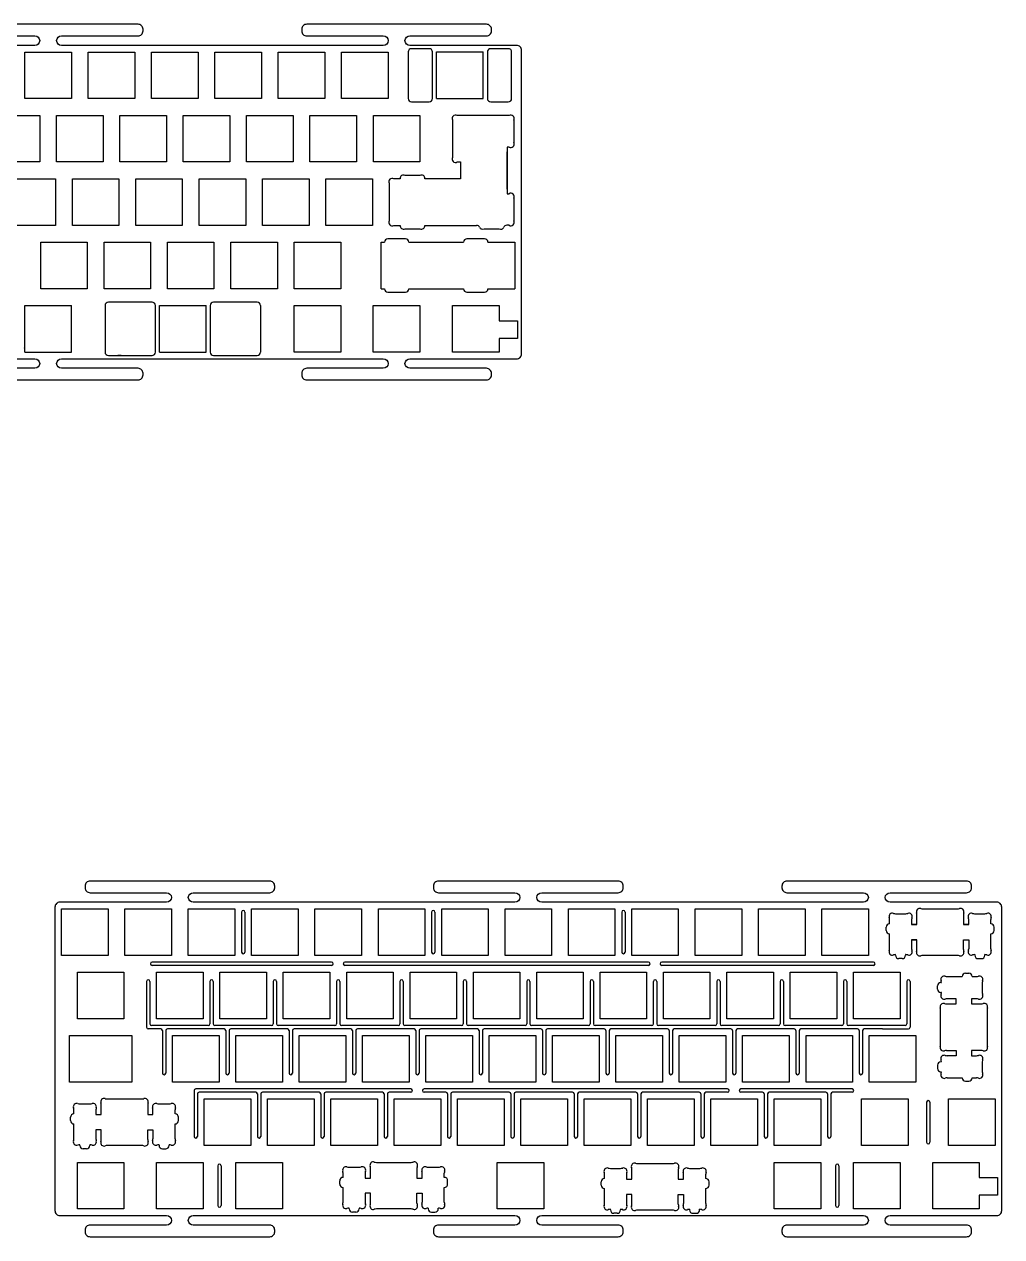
# Model space of a CAD drawing. Header units: millimetres. Extents: x 129 to 1846, y -253 to 443.
# Drawn here: x 1191.9 to 1485.8, y 66.8 to 431.2 of the extents above; entities that cross this region are included whole.
import ezdxf

# ---------------------------------------------------------------- set-up
doc = ezdxf.new("R2010")
doc.units = ezdxf.units.MM
doc.layers.add('BoardOutLine', color=6, linetype='Continuous', true_color=0xff00ff)
for name, color, linetype in [('SUIT-00-06_PBL7', 7, 'Continuous'), ('上壳', 10, 'Continuous'), ('图层1', 14, 'Continuous')]:
    doc.layers.add(name, color=color, linetype=linetype)

msp = doc.modelspace()

# ---------------------------------------------------------------- linework, layer by layer
at = {"color": 0}
for p, q in [((1192.08, 422.87), (1206.08, 422.87)), ((1192.08, 408.87), (1192.08, 422.87)), ((1206.08, 422.87), (1206.08, 408.87)), ((1211.13, 422.87), (1225.13, 422.87)), ((1211.13, 408.87), (1211.13, 422.87)), ((1225.13, 422.87), (1225.13, 408.87)), ((1230.18, 422.87), (1244.18, 422.87)), ((1230.18, 408.87), (1230.18, 422.87)), ((1244.18, 422.87), (1244.18, 408.87)), ((1249.23, 422.87), (1263.23, 422.87)), ((1249.23, 408.87), (1249.23, 422.87)), ((1263.23, 422.87), (1263.23, 408.87)), ((1268.28, 422.87), (1282.28, 422.87)), ((1268.28, 408.87), (1268.28, 422.87)), ((1282.28, 422.87), (1282.28, 408.87)), ((1287.33, 422.87), (1301.33, 422.87)), ((1287.33, 408.87), (1287.33, 422.87)), ((1301.33, 422.87), (1301.33, 408.87)), ((1206.08, 408.87), (1192.08, 408.87)), ((1225.13, 408.87), (1211.13, 408.87)), ((1244.18, 408.87), (1230.18, 408.87)), ((1263.23, 408.87), (1249.23, 408.87)), ((1282.28, 408.87), (1268.28, 408.87)), ((1301.33, 408.87), (1287.33, 408.87)), ((1182.56, 403.82), (1196.55, 403.82)), ((1196.55, 403.82), (1196.55, 389.82)), ((1201.61, 403.82), (1215.6, 403.82)), ((1201.61, 389.82), (1201.61, 403.82)), ((1215.6, 403.82), (1215.6, 389.82)), ((1220.66, 403.82), (1234.65, 403.82)), ((1220.66, 389.82), (1220.66, 403.82)), ((1234.65, 403.82), (1234.65, 389.82)), ((1239.71, 403.82), (1253.7, 403.82)), ((1239.71, 389.82), (1239.71, 403.82)), ((1253.7, 403.82), (1253.7, 389.82)), ((1258.76, 403.82), (1272.75, 403.82)), ((1258.76, 389.82), (1258.76, 403.82)), ((1272.75, 403.82), (1272.75, 389.82)), ((1277.81, 403.82), (1291.8, 403.82)), ((1277.81, 389.82), (1277.81, 403.82)), ((1291.8, 403.82), (1291.8, 389.82)), ((1296.86, 403.82), (1310.85, 403.82)), ((1296.86, 389.82), (1296.86, 403.82)), ((1310.85, 403.82), (1310.85, 389.82)), ((1196.55, 389.82), (1182.56, 389.82)), ((1215.6, 389.82), (1201.61, 389.82)), ((1234.65, 389.82), (1220.66, 389.82)), ((1253.7, 389.82), (1239.71, 389.82)), ((1272.75, 389.82), (1258.76, 389.82)), ((1291.8, 389.82), (1277.81, 389.82)), ((1310.85, 389.82), (1296.86, 389.82)), ((1187.32, 384.77), (1201.32, 384.77)), ((1201.32, 384.77), (1201.32, 370.77)), ((1206.37, 384.77), (1220.37, 384.77)), ((1206.37, 370.77), (1206.37, 384.77)), ((1220.37, 384.77), (1220.37, 370.77)), ((1225.42, 384.77), (1239.42, 384.77)), ((1225.42, 370.77), (1225.42, 384.77)), ((1239.42, 384.77), (1239.42, 370.77)), ((1244.47, 384.77), (1258.47, 384.77)), ((1244.47, 370.77), (1244.47, 384.77)), ((1258.47, 384.77), (1258.47, 370.77)), ((1263.52, 384.77), (1277.52, 384.77)), ((1263.52, 370.77), (1263.52, 384.77)), ((1277.52, 384.77), (1277.52, 370.77)), ((1282.57, 384.77), (1296.57, 384.77)), ((1282.57, 370.77), (1282.57, 384.77)), ((1296.57, 384.77), (1296.57, 370.77)), ((1201.32, 370.77), (1187.32, 370.77)), ((1220.37, 370.77), (1206.37, 370.77)), ((1239.42, 370.77), (1225.42, 370.77)), ((1258.47, 370.77), (1244.47, 370.77)), ((1277.52, 370.77), (1263.52, 370.77)), ((1296.57, 370.77), (1282.57, 370.77)), ((1196.84, 365.72), (1210.84, 365.72)), ((1196.84, 351.72), (1196.84, 365.72)), ((1210.84, 365.72), (1210.84, 351.72)), ((1215.89, 365.72), (1229.89, 365.72)), ((1215.89, 351.72), (1215.89, 365.72)), ((1229.89, 365.72), (1229.89, 351.72)), ((1234.94, 365.72), (1248.94, 365.72)), ((1234.94, 351.72), (1234.94, 365.72)), ((1248.94, 365.72), (1248.94, 351.72)), ((1253.99, 365.72), (1267.99, 365.72)), ((1253.99, 351.72), (1253.99, 365.72)), ((1267.99, 365.72), (1267.99, 351.72)), ((1273.04, 365.72), (1287.04, 365.72)), ((1273.04, 351.72), (1273.04, 365.72)), ((1287.04, 365.72), (1287.04, 351.72)), ((1339.43, 365.72), (1339.43, 351.72)), ((1210.84, 351.72), (1196.84, 351.72)), ((1229.89, 351.72), (1215.89, 351.72)), ((1248.94, 351.72), (1234.94, 351.72)), ((1267.99, 351.72), (1253.99, 351.72)), ((1287.04, 351.72), (1273.04, 351.72)), ((1273.04, 346.67), (1287.04, 346.67)), ((1273.04, 332.67), (1273.04, 346.67)), ((1287.04, 346.67), (1287.04, 332.67)), ((1296.85, 346.67), (1310.85, 346.67)), ((1296.85, 332.67), (1296.85, 346.67)), ((1310.85, 346.67), (1310.85, 332.67)), ((1320.67, 332.67), (1320.67, 346.67)), ((1320.67, 346.67), (1334.67, 346.67)), ((1334.67, 346.67), (1334.67, 342.11)), ((1334.67, 336.8), (1334.67, 332.67)), ((1287.04, 332.67), (1273.04, 332.67)), ((1310.85, 332.67), (1296.85, 332.67)), ((1334.67, 332.67), (1320.67, 332.67)), ((1203.11, 165.36), (1217.11, 165.36)), ((1203.11, 151.36), (1203.11, 165.36)), ((1217.11, 165.36), (1217.11, 151.36)), ((1222.16, 165.36), (1236.16, 165.36)), ((1222.16, 151.36), (1222.16, 165.36)), ((1236.16, 165.36), (1236.16, 151.36)), ((1241.21, 165.36), (1255.21, 165.36)), ((1241.21, 151.36), (1241.21, 165.36)), ((1255.21, 165.36), (1255.21, 151.36)), ((1260.26, 165.36), (1274.26, 165.36)), ((1260.26, 151.36), (1260.26, 165.36)), ((1274.26, 165.36), (1274.26, 151.36)), ((1279.31, 165.36), (1293.31, 165.36)), ((1279.31, 151.36), (1279.31, 165.36)), ((1293.31, 165.36), (1293.31, 151.36)), ((1298.36, 165.36), (1312.36, 165.36)), ((1298.36, 151.36), (1298.36, 165.36)), ((1312.36, 165.36), (1312.36, 151.36)), ((1317.41, 165.36), (1331.41, 165.36)), ((1317.41, 151.36), (1317.41, 165.36)), ((1331.41, 165.36), (1331.41, 151.36)), ((1336.46, 165.36), (1350.46, 165.36)), ((1336.46, 151.36), (1336.46, 165.36)), ((1350.46, 165.36), (1350.46, 151.36)), ((1355.51, 165.36), (1369.51, 165.36)), ((1355.51, 151.36), (1355.51, 165.36)), ((1369.51, 165.36), (1369.51, 151.36)), ((1374.56, 165.36), (1388.56, 165.36)), ((1374.56, 151.36), (1374.56, 165.36)), ((1388.56, 165.36), (1388.56, 151.36)), ((1393.61, 165.36), (1407.61, 165.36)), ((1393.61, 151.36), (1393.61, 165.36)), ((1407.61, 165.36), (1407.61, 151.36)), ((1412.66, 165.36), (1426.66, 165.36)), ((1412.66, 151.36), (1412.66, 165.36)), ((1426.66, 165.36), (1426.66, 151.36)), ((1431.71, 165.36), (1445.71, 165.36)), ((1431.71, 151.36), (1431.71, 165.36)), ((1445.71, 165.36), (1445.71, 151.36)), ((1460.29, 160.66), (1458.76, 160.66)), ((1475.81, 160.66), (1474.28, 160.66)), ((1458.76, 156.06), (1460.29, 156.06)), ((1474.28, 156.06), (1475.81, 156.06)), ((1217.11, 151.36), (1203.11, 151.36)), ((1236.16, 151.36), (1222.16, 151.36)), ((1255.21, 151.36), (1241.21, 151.36)), ((1274.26, 151.36), (1260.26, 151.36)), ((1293.31, 151.36), (1279.31, 151.36)), ((1312.36, 151.36), (1298.36, 151.36)), ((1331.41, 151.36), (1317.41, 151.36)), ((1350.46, 151.36), (1336.46, 151.36)), ((1369.51, 151.36), (1355.51, 151.36)), ((1388.56, 151.36), (1374.56, 151.36)), ((1407.61, 151.36), (1393.61, 151.36)), ((1426.66, 151.36), (1412.66, 151.36)), ((1445.71, 151.36), (1431.71, 151.36)), ((1207.87, 146.31), (1221.87, 146.31)), ((1207.87, 132.31), (1207.87, 146.31)), ((1221.87, 146.31), (1221.87, 132.31)), ((1231.69, 146.31), (1245.68, 146.31)), ((1231.69, 132.31), (1231.69, 146.31)), ((1245.68, 146.31), (1245.68, 132.31)), ((1250.74, 146.31), (1264.73, 146.31)), ((1250.74, 132.31), (1250.74, 146.31)), ((1264.73, 146.31), (1264.73, 132.31)), ((1269.79, 146.31), (1283.78, 146.31)), ((1269.79, 132.31), (1269.79, 146.31)), ((1283.78, 146.31), (1283.78, 132.31)), ((1288.84, 146.31), (1302.83, 146.31)), ((1288.84, 132.31), (1288.84, 146.31)), ((1302.83, 146.31), (1302.83, 132.31)), ((1307.89, 146.31), (1321.88, 146.31)), ((1307.89, 132.31), (1307.89, 146.31)), ((1321.88, 146.31), (1321.88, 132.31)), ((1326.94, 146.31), (1340.93, 146.31)), ((1326.94, 132.31), (1326.94, 146.31)), ((1340.93, 146.31), (1340.93, 132.31)), ((1345.99, 146.31), (1359.98, 146.31)), ((1345.99, 132.31), (1345.99, 146.31)), ((1359.98, 146.31), (1359.98, 132.31)), ((1365.04, 146.31), (1379.03, 146.31)), ((1365.04, 132.31), (1365.04, 146.31)), ((1379.03, 146.31), (1379.03, 132.31)), ((1384.09, 146.31), (1398.08, 146.31)), ((1384.09, 132.31), (1384.09, 146.31)), ((1398.08, 146.31), (1398.08, 132.31)), ((1403.14, 146.31), (1417.13, 146.31)), ((1403.14, 132.31), (1403.14, 146.31)), ((1417.13, 146.31), (1417.13, 132.31)), ((1422.19, 146.31), (1436.18, 146.31)), ((1422.19, 132.31), (1422.19, 146.31)), ((1436.18, 146.31), (1436.18, 132.31)), ((1441.24, 146.31), (1455.23, 146.31)), ((1441.24, 132.31), (1441.24, 146.31)), ((1455.23, 146.31), (1455.23, 132.31)), ((1221.87, 132.31), (1207.87, 132.31)), ((1245.68, 132.31), (1231.69, 132.31)), ((1264.73, 132.31), (1250.74, 132.31)), ((1283.78, 132.31), (1269.79, 132.31)), ((1302.83, 132.31), (1288.84, 132.31)), ((1321.88, 132.31), (1307.89, 132.31)), ((1340.93, 132.31), (1326.94, 132.31)), ((1359.98, 132.31), (1345.99, 132.31)), ((1379.03, 132.31), (1365.04, 132.31)), ((1398.08, 132.31), (1384.09, 132.31)), ((1417.13, 132.31), (1403.14, 132.31)), ((1436.18, 132.31), (1422.19, 132.31)), ((1455.23, 132.31), (1441.24, 132.31)), ((1236.45, 127.26), (1250.45, 127.26)), ((1236.45, 113.26), (1236.45, 127.26)), ((1250.45, 127.26), (1250.45, 113.26)), ((1255.5, 127.26), (1269.5, 127.26)), ((1255.5, 113.26), (1255.5, 127.26)), ((1269.5, 127.26), (1269.5, 113.26)), ((1274.55, 127.26), (1288.55, 127.26)), ((1274.55, 113.26), (1274.55, 127.26)), ((1288.55, 127.26), (1288.55, 113.26)), ((1293.6, 127.26), (1307.6, 127.26)), ((1293.6, 113.26), (1293.6, 127.26)), ((1307.6, 127.26), (1307.6, 113.26)), ((1312.65, 127.26), (1326.65, 127.26)), ((1312.65, 113.26), (1312.65, 127.26)), ((1326.65, 127.26), (1326.65, 113.26)), ((1331.7, 127.26), (1345.7, 127.26)), ((1331.7, 113.26), (1331.7, 127.26)), ((1345.7, 127.26), (1345.7, 113.26)), ((1350.75, 127.26), (1364.75, 127.26)), ((1350.75, 113.26), (1350.75, 127.26)), ((1364.75, 127.26), (1364.75, 113.26)), ((1369.8, 127.26), (1383.8, 127.26)), ((1369.8, 113.26), (1369.8, 127.26)), ((1383.8, 127.26), (1383.8, 113.26)), ((1388.85, 127.26), (1402.85, 127.26)), ((1388.85, 113.26), (1388.85, 127.26)), ((1402.85, 127.26), (1402.85, 113.26)), ((1407.9, 127.26), (1421.9, 127.26)), ((1407.9, 113.26), (1407.9, 127.26)), ((1421.9, 127.26), (1421.9, 113.26)), ((1426.95, 127.26), (1440.95, 127.26)), ((1426.95, 113.26), (1426.95, 127.26)), ((1440.95, 127.26), (1440.95, 113.26)), ((1250.45, 113.26), (1236.45, 113.26)), ((1269.5, 113.26), (1255.5, 113.26)), ((1288.55, 113.26), (1274.55, 113.26)), ((1307.6, 113.26), (1293.6, 113.26)), ((1326.65, 113.26), (1312.65, 113.26)), ((1345.7, 113.26), (1331.7, 113.26)), ((1364.75, 113.26), (1350.75, 113.26)), ((1383.8, 113.26), (1369.8, 113.26)), ((1402.85, 113.26), (1388.85, 113.26)), ((1421.9, 113.26), (1407.9, 113.26)), ((1440.95, 113.26), (1426.95, 113.26)), ((1245.97, 108.21), (1259.97, 108.21)), ((1245.97, 94.21), (1245.97, 108.21)), ((1259.97, 108.21), (1259.97, 94.21)), ((1265.02, 108.21), (1279.02, 108.21)), ((1265.02, 94.21), (1265.02, 108.21)), ((1279.02, 108.21), (1279.02, 94.21)), ((1284.07, 108.21), (1298.07, 108.21)), ((1284.07, 94.21), (1284.07, 108.21)), ((1298.07, 108.21), (1298.07, 94.21)), ((1303.12, 108.21), (1317.12, 108.21)), ((1303.12, 94.21), (1303.12, 108.21)), ((1317.12, 108.21), (1317.12, 94.21)), ((1322.17, 108.21), (1336.17, 108.21)), ((1322.17, 94.21), (1322.17, 108.21)), ((1336.17, 108.21), (1336.17, 94.21)), ((1341.22, 108.21), (1355.22, 108.21)), ((1341.22, 94.21), (1341.22, 108.21)), ((1355.22, 108.21), (1355.22, 94.21)), ((1360.27, 108.21), (1374.27, 108.21)), ((1360.27, 94.21), (1360.27, 108.21)), ((1374.27, 108.21), (1374.27, 94.21)), ((1379.32, 108.21), (1393.32, 108.21)), ((1379.32, 94.21), (1379.32, 108.21)), ((1393.32, 108.21), (1393.32, 94.21)), ((1398.37, 108.21), (1412.37, 108.21)), ((1398.37, 94.21), (1398.37, 108.21)), ((1412.37, 108.21), (1412.37, 94.21)), ((1417.42, 108.21), (1431.42, 108.21)), ((1417.42, 94.21), (1417.42, 108.21)), ((1431.42, 108.21), (1431.42, 94.21)), ((1443.62, 108.21), (1457.62, 108.21)), ((1443.62, 94.21), (1443.62, 108.21)), ((1457.62, 108.21), (1457.62, 94.21)), ((1469.81, 108.21), (1483.81, 108.21)), ((1469.81, 94.21), (1469.81, 108.21)), ((1483.81, 108.21), (1483.81, 94.21)), ((1259.97, 94.21), (1245.97, 94.21)), ((1279.02, 94.21), (1265.02, 94.21)), ((1298.07, 94.21), (1284.07, 94.21)), ((1317.12, 94.21), (1303.12, 94.21)), ((1336.17, 94.21), (1322.17, 94.21)), ((1355.22, 94.21), (1341.22, 94.21)), ((1374.27, 94.21), (1360.27, 94.21)), ((1393.32, 94.21), (1379.32, 94.21)), ((1412.37, 94.21), (1398.37, 94.21)), ((1431.42, 94.21), (1417.42, 94.21)), ((1457.62, 94.21), (1443.62, 94.21)), ((1483.81, 94.21), (1469.81, 94.21)), ((1207.87, 89.16), (1221.87, 89.16)), ((1207.87, 75.16), (1207.87, 89.16)), ((1221.87, 89.16), (1221.87, 75.16)), ((1231.69, 89.16), (1245.68, 89.16)), ((1231.69, 75.16), (1231.69, 89.16)), ((1245.68, 89.16), (1245.68, 75.16)), ((1255.5, 89.16), (1269.5, 89.16)), ((1255.5, 75.16), (1255.5, 89.16)), ((1269.5, 89.16), (1269.5, 75.16)), ((1417.42, 89.16), (1431.42, 89.16)), ((1417.42, 75.16), (1417.42, 89.16)), ((1431.42, 89.16), (1431.42, 75.16)), ((1441.23, 89.16), (1455.23, 89.16)), ((1441.23, 75.16), (1441.23, 89.16)), ((1455.23, 89.16), (1455.23, 75.16)), ((1465.05, 75.16), (1465.05, 89.16)), ((1465.05, 89.16), (1479.05, 89.16)), ((1479.05, 89.16), (1479.05, 84.6)), ((1479.05, 79.29), (1479.05, 75.16)), ((1221.87, 75.16), (1207.87, 75.16)), ((1245.68, 75.16), (1231.69, 75.16)), ((1269.5, 75.16), (1255.5, 75.16)), ((1431.42, 75.16), (1417.42, 75.16)), ((1455.23, 75.16), (1441.23, 75.16)), ((1479.05, 75.16), (1465.05, 75.16))]:
    msp.add_line(p, q, dxfattribs=at)
at = {"color": 7, "true_color": 0xffffff}
for p, q in [((1315.89, 408.88), (1315.89, 422.88)), ((1315.89, 422.88), (1329.89, 422.88)), ((1329.89, 408.88), (1329.89, 422.88)), ((1315.89, 408.88), (1329.89, 408.88)), ((1192.08, 346.67), (1206.08, 346.67)), ((1192.08, 332.67), (1192.08, 346.67)), ((1206.08, 332.67), (1206.08, 346.67)), ((1232.56, 346.67), (1246.56, 346.67)), ((1232.56, 332.67), (1232.56, 346.67)), ((1246.56, 332.67), (1246.56, 346.67)), ((1192.08, 332.67), (1206.08, 332.67)), ((1232.56, 332.67), (1246.56, 332.67))]:
    msp.add_line(p, q, dxfattribs=at)
for p, q in [((1337.69, 403.79), (1322.07, 403.79)), ((1299.24, 365.72), (1300.21, 365.72)), ((1307.51, 365.72), (1324.01, 365.72)), ((1331.31, 365.72), (1339.43, 365.72)), ((1299.24, 351.72), (1300.21, 351.72)), ((1307.51, 351.72), (1324.01, 351.72)), ((1331.31, 351.72), (1339.43, 351.72)), ((1262.94, 346.67), (1262.94, 332.67))]:
    msp.add_line(p, q)
at = {"linetype": 'Continuous'}
for points in [[(1172.06, 324.32), (1226.1, 324.32, 0.414214), (1227.6, 325.82), (1227.6, 326.32, 0.414214), (1226.1, 327.82), (1203.1, 327.82, -0.399638), (1201.6, 329.24, -0.399638), (1203.1, 330.67), (1299.83, 330.67, -0.399638), (1301.33, 329.24, -0.399638), (1299.83, 327.82), (1276.83, 327.82, 0.414214), (1275.33, 326.32), (1275.33, 325.82, 0.414214), (1276.83, 324.32), (1330.87, 324.32, 0.414214), (1332.37, 325.82), (1332.37, 326.32, 0.414214), (1330.87, 327.82), (1307.87, 327.82, -0.399638), (1306.37, 329.24, -0.399638), (1307.87, 330.67), (1339.93, 330.67, 0.414214), (1341.43, 332.17), (1341.43, 423.37, 0.414214), (1339.93, 424.87), (1307.87, 424.87, -0.399638), (1306.37, 426.29, -0.399638), (1307.87, 427.72), (1330.87, 427.72, 0.414214), (1332.37, 429.22), (1332.37, 429.72, 0.414214), (1330.87, 431.22), (1276.83, 431.22, 0.414214), (1275.33, 429.72), (1275.33, 429.22, 0.414214), (1276.83, 427.72), (1299.83, 427.72, -0.399638), (1301.33, 426.29, -0.399638), (1299.83, 424.87), (1203.1, 424.87, -0.399638), (1201.6, 426.29, -0.399638), (1203.1, 427.72), (1226.1, 427.72, 0.414214), (1227.6, 429.22), (1227.6, 429.72, 0.414214), (1226.1, 431.22), (1172.06, 431.22, 0.414214)], [(1172.06, 427.72), (1195.06, 427.72, -0.399638), (1196.56, 426.29, -0.399638), (1195.06, 424.87), (1098.33, 424.87, -0.399638)], [(1098.33, 330.67), (1195.06, 330.67, -0.399638), (1196.56, 329.24, -0.399638), (1195.06, 327.82), (1172.06, 327.82, 0.414214)]]:
    msp.add_lwpolyline(points, format="xyb", dxfattribs=at)
for points in [[(1299.24, 351.72), (1299.24, 365.72)], [(1339.43, 365.72), (1339.43, 365.72), (1339.43, 351.72)], [(1334.67, 342.11), (1340.16, 342.11), (1340.16, 336.8), (1334.67, 336.8)], [(1479.05, 84.6), (1484.54, 84.6), (1484.54, 79.29), (1479.05, 79.29)]]:
    msp.add_lwpolyline(points)
msp.add_lwpolyline([(1201.11, 120.26), (1201.11, 75.16), (1201.11, 74.66, 0.414214), (1202.61, 73.16), (1234.67, 73.16, -0.399638), (1236.17, 71.74, -0.399638), (1234.67, 70.31), (1211.67, 70.31, 0.414214), (1210.17, 68.81), (1210.17, 68.31, 0.414214), (1211.67, 66.81), (1238.69, 66.81), (1265.71, 66.81, 0.414214), (1267.21, 68.31), (1267.21, 68.81, 0.414214), (1265.71, 70.31), (1242.71, 70.31, -0.399638), (1241.21, 71.74, -0.399638), (1242.71, 73.16), (1339.44, 73.16, -0.399638), (1340.94, 71.74, -0.399638), (1339.44, 70.31), (1316.44, 70.31, 0.414214), (1314.94, 68.81), (1314.94, 68.31, 0.414214), (1316.44, 66.81), (1343.46, 66.81), (1370.48, 66.81, 0.414214), (1371.98, 68.31), (1371.98, 68.81, 0.414214), (1370.48, 70.31), (1347.48, 70.31, -0.399638), (1345.98, 71.74, -0.399638), (1347.48, 73.16), (1444.21, 73.16, -0.399638), (1445.71, 71.74, -0.399638), (1444.21, 70.31), (1421.21, 70.31, 0.414214), (1419.71, 68.81), (1419.71, 68.31, 0.414214), (1421.21, 66.81), (1448.23, 66.81), (1475.25, 66.81, 0.414214), (1476.75, 68.31), (1476.75, 68.81, 0.414214), (1475.25, 70.31), (1452.25, 70.31, -0.399638), (1450.75, 71.74, -0.399638), (1452.25, 73.16), (1484.31, 73.16, 0.414214), (1485.81, 74.66), (1485.81, 120.26), (1485.81, 165.86, 0.414214), (1484.31, 167.36), (1452.25, 167.36, -0.399638), (1450.75, 168.79, -0.399638), (1452.25, 170.21), (1475.25, 170.21, 0.414214), (1476.75, 171.71), (1476.75, 172.21, 0.414214), (1475.25, 173.71), (1448.23, 173.71), (1421.21, 173.71, 0.414214), (1419.71, 172.21), (1419.71, 171.71, 0.414214), (1421.21, 170.21), (1444.21, 170.21, -0.399638), (1445.71, 168.79, -0.399638), (1444.21, 167.36), (1347.48, 167.36, -0.399638), (1345.98, 168.79, -0.399638), (1347.48, 170.21), (1370.48, 170.21, 0.414214), (1371.98, 171.71), (1371.98, 172.21, 0.414214), (1370.48, 173.71), (1343.46, 173.71), (1316.44, 173.71, 0.414214), (1314.94, 172.21), (1314.94, 171.71, 0.414214), (1316.44, 170.21), (1339.44, 170.21, -0.399638), (1340.94, 168.79, -0.399638), (1339.44, 167.36), (1242.71, 167.36, -0.399638), (1241.21, 168.79, -0.399638), (1242.71, 170.21), (1265.71, 170.21, 0.414214), (1267.21, 171.71), (1267.21, 172.21, 0.414214), (1265.71, 173.71), (1238.69, 173.71), (1211.67, 173.71, 0.414214), (1210.17, 172.21), (1210.17, 171.71, 0.414214), (1211.67, 170.21), (1234.67, 170.21, -0.399638), (1236.17, 168.79, -0.399638), (1234.67, 167.36), (1202.61, 167.36, 0.414214), (1201.11, 165.86), (1201.11, 165.36)], format="xyb", close=True, dxfattribs=at)
at = {"color": 0}
for points in [[(1445.99, 127.26), (1460, 127.26), (1460, 113.26), (1445.99, 113.26)], [(1348.08, 89.16), (1348.08, 75.16), (1334.08, 75.16), (1334.08, 89.16)]]:
    msp.add_lwpolyline(points, close=True, dxfattribs=at)
for centre, start, end in [((1261.94, 346.67), 0, 90), ((1261.94, 332.67), 270, 0)]:
    msp.add_arc(centre, 1, start, end)
at = {"layer": 'BoardOutLine'}
for p, q in [((1257.24, 164.36), (1257.24, 152.36)), ((1258.24, 164.36), (1258.24, 152.36)), ((1314.38, 164.36), (1314.38, 152.36)), ((1315.38, 164.36), (1315.38, 152.36)), ((1371.54, 164.36), (1371.54, 152.36)), ((1372.54, 164.36), (1372.54, 152.36)), ((1463.21, 107.21), (1463.21, 95.21)), ((1464.21, 107.21), (1464.21, 95.21)), ((1250.09, 88.16), (1250.09, 76.16)), ((1251.09, 88.16), (1251.09, 76.16)), ((1435.83, 88.16), (1435.83, 76.16)), ((1436.83, 88.16), (1436.83, 76.16))]:
    msp.add_line(p, q, dxfattribs=at)
for centre, start, end in [((1257.74, 164.36), 0, 180), ((1314.88, 164.36), 0, 180), ((1372.04, 164.36), 0, 180), ((1257.74, 152.36), 180, 0), ((1314.88, 152.36), 180, 0), ((1372.04, 152.36), 180, 0), ((1463.71, 107.21), 0, 180), ((1463.71, 95.21), 180, 0), ((1250.59, 88.16), 0, 180), ((1436.33, 88.16), 0, 180), ((1250.59, 76.16), 180, 0), ((1436.33, 76.16), 180, 0)]:
    msp.add_arc(centre, 0.5, start, end, dxfattribs=at)
at = {"layer": 'SUIT-00-06_PBL7', "color": 7, "linetype": 'Continuous'}
for p, q in [((1307.34, 422.88), (1307.34, 408.88)), ((1313.64, 423.88), (1308.34, 423.88)), ((1314.64, 408.88), (1314.64, 422.88)), ((1331.14, 422.88), (1331.14, 408.88)), ((1337.44, 423.88), (1332.14, 423.88)), ((1338.44, 408.88), (1338.44, 422.88)), ((1308.34, 407.88), (1313.64, 407.88)), ((1332.14, 407.88), (1337.44, 407.88)), ((1306.51, 366.72), (1301.21, 366.72)), ((1330.31, 366.72), (1325.01, 366.72)), ((1301.21, 350.72), (1306.51, 350.72)), ((1325.01, 350.72), (1330.31, 350.72)), ((1216.19, 346.67), (1216.19, 332.67)), ((1230.31, 347.67), (1217.19, 347.67)), ((1231.31, 332.67), (1231.31, 346.67)), ((1247.81, 346.67), (1247.81, 332.67)), ((1261.94, 347.67), (1248.81, 347.67)), ((1217.19, 331.67), (1230.31, 331.67)), ((1248.81, 331.67), (1261.94, 331.67)), ((1205.49, 113.26), (1205.49, 127.26)), ((1205.49, 127.26), (1224.25, 127.26)), ((1224.25, 127.26), (1224.25, 113.26)), ((1224.25, 113.26), (1205.49, 113.26))]:
    msp.add_line(p, q, dxfattribs=at)
for centre, start, end in [((1308.34, 422.88), 90, 180), ((1313.64, 422.88), 0, 90), ((1332.14, 422.88), 90, 180), ((1337.44, 422.88), 0, 90), ((1308.34, 408.88), 180, 270), ((1313.64, 408.88), 270, 0), ((1332.14, 408.88), 180, 270), ((1337.44, 408.88), 270, 0), ((1301.21, 365.72), 90, 180), ((1306.51, 365.72), 0, 90), ((1325.01, 365.72), 90, 180), ((1330.31, 365.72), 0, 90), ((1301.21, 351.72), 180, 270), ((1306.51, 351.72), 270, 0), ((1325.01, 351.72), 180, 270), ((1330.31, 351.72), 270, 0), ((1217.19, 346.67), 90, 180), ((1230.31, 346.67), 0, 90), ((1248.81, 346.67), 90, 180), ((1217.19, 332.67), 180, 270), ((1230.31, 332.67), 270, 0), ((1248.81, 332.67), 180, 270)]:
    msp.add_arc(centre, 1, start, end, dxfattribs=at)
at = {"layer": '上壳'}
for p, q in [((1221.01, 331.7), (1220.01, 331.7)), ((1462.06, 165.36), (1472.51, 165.36)), ((1452.06, 160.86), (1452.06, 162.11)), ((1453.84, 163.89), (1456.93, 163.89)), ((1458.71, 162.11), (1458.71, 160.66)), ((1458.71, 160.66), (1460.29, 160.66)), ((1460.29, 160.66), (1460.29, 163.58)), ((1474.29, 163.58), (1474.29, 160.66)), ((1474.29, 160.66), (1475.86, 160.66)), ((1475.86, 160.66), (1475.86, 162.11)), ((1477.64, 163.89), (1480.73, 163.89)), ((1482.51, 160.86), (1482.51, 162.11)), ((1451.06, 158.86), (1451.06, 159.86)), ((1452.06, 153.37), (1452.06, 157.86)), ((1482.51, 153.37), (1482.51, 157.86)), ((1483.51, 158.86), (1483.51, 159.86)), ((1460.29, 156.06), (1458.71, 156.06)), ((1458.71, 156.06), (1458.71, 153.37)), ((1460.29, 153.14), (1460.29, 156.06)), ((1474.29, 153.14), (1474.29, 156.06)), ((1474.29, 156.06), (1475.86, 156.06)), ((1475.86, 156.06), (1475.86, 153.37)), ((1453.89, 151.59), (1453.84, 151.59)), ((1453.89, 151.39), (1453.89, 151.59)), ((1455.89, 150.39), (1454.89, 150.39)), ((1456.93, 151.59), (1456.89, 151.59)), ((1456.89, 151.59), (1456.89, 151.39)), ((1472.51, 151.36), (1462.06, 151.36)), ((1477.64, 151.59), (1477.69, 151.59)), ((1477.69, 151.59), (1477.69, 151.39)), ((1478.69, 150.39), (1479.69, 150.39)), ((1480.69, 151.39), (1480.69, 151.59)), ((1480.69, 151.59), (1480.73, 151.59)), ((1284.31, 149.34), (1230.33, 149.34)), ((1284.31, 148.34), (1230.33, 148.34)), ((1284.81, 148.84), (1284.81, 148.84)), ((1287.81, 148.84), (1287.81, 148.84)), ((1379.56, 149.34), (1288.31, 149.34)), ((1379.56, 148.34), (1288.31, 148.34)), ((1380.06, 148.84), (1380.06, 148.84)), ((1383.06, 148.84), (1383.06, 148.84)), ((1447.23, 149.34), (1383.56, 149.34)), ((1447.23, 148.34), (1383.56, 148.34)), ((1474.93, 146.01), (1475.93, 146.01)), ((1228.66, 143.56), (1228.66, 129.79)), ((1229.66, 143.56), (1229.66, 130.79)), ((1247.71, 143.56), (1247.71, 130.79)), ((1248.71, 143.56), (1248.71, 130.79)), ((1266.76, 143.56), (1266.76, 130.79)), ((1267.76, 143.56), (1267.76, 130.79)), ((1285.81, 143.56), (1285.81, 130.79)), ((1286.81, 143.56), (1286.81, 130.79)), ((1304.86, 143.56), (1304.86, 130.79)), ((1305.86, 143.56), (1305.86, 130.79)), ((1323.91, 143.56), (1323.91, 130.79)), ((1324.91, 143.56), (1324.91, 130.79)), ((1342.96, 143.56), (1342.96, 130.79)), ((1343.96, 143.56), (1343.96, 130.79)), ((1362.01, 143.56), (1362.01, 130.79)), ((1363.01, 143.56), (1363.01, 130.79)), ((1381.06, 130.79), (1381.06, 143.56)), ((1382.06, 143.56), (1382.06, 130.79)), ((1400.11, 143.56), (1400.11, 130.79)), ((1401.11, 143.56), (1401.11, 130.79)), ((1419.16, 143.56), (1419.16, 130.79)), ((1420.16, 143.56), (1420.16, 130.79)), ((1438.21, 143.56), (1438.21, 130.79)), ((1439.21, 143.56), (1439.21, 130.79)), ((1457.26, 143.56), (1457.26, 130.79)), ((1458.26, 143.56), (1458.26, 129.79)), ((1466.46, 141.19), (1466.46, 142.19)), ((1467.46, 143.19), (1467.66, 143.19)), ((1467.66, 143.19), (1467.66, 143.23)), ((1469.44, 145.01), (1473.93, 145.01)), ((1476.93, 145.01), (1478.18, 145.01)), ((1479.96, 143.23), (1479.96, 140.14)), ((1467.66, 140.19), (1467.46, 140.19)), ((1467.66, 140.14), (1467.66, 140.19)), ((1467.43, 124.57), (1467.43, 135.01)), ((1469.21, 136.79), (1472.13, 136.79)), ((1472.13, 138.36), (1469.44, 138.36)), ((1472.13, 136.79), (1472.13, 138.36)), ((1478.18, 138.36), (1476.73, 138.36)), ((1476.73, 138.36), (1476.73, 136.79)), ((1476.73, 136.79), (1479.65, 136.79)), ((1481.43, 135.01), (1481.43, 124.57)), ((1232.92, 129.29), (1229.16, 129.29)), ((1247.21, 130.29), (1230.16, 130.29)), ((1233.42, 128.79), (1233.42, 116.01)), ((1234.42, 128.79), (1234.42, 116.01)), ((1251.97, 129.29), (1234.92, 129.29)), ((1266.26, 130.29), (1249.21, 130.29)), ((1252.47, 128.79), (1252.47, 116.01)), ((1253.47, 128.79), (1253.47, 116.01)), ((1271.02, 129.29), (1253.97, 129.29)), ((1285.31, 130.29), (1268.26, 130.29)), ((1271.52, 128.79), (1271.52, 116.01)), ((1272.52, 128.79), (1272.52, 116.01)), ((1290.07, 129.29), (1273.02, 129.29)), ((1304.36, 130.29), (1287.31, 130.29)), ((1290.57, 128.79), (1290.57, 116.01)), ((1291.57, 128.79), (1291.57, 116.01)), ((1309.12, 129.29), (1292.07, 129.29)), ((1323.41, 130.29), (1306.36, 130.29)), ((1309.62, 128.79), (1309.62, 116.01)), ((1310.62, 128.79), (1310.62, 116.01)), ((1328.17, 129.29), (1311.12, 129.29)), ((1342.46, 130.29), (1325.41, 130.29)), ((1328.67, 128.79), (1328.67, 116.01)), ((1329.67, 128.79), (1329.67, 116.01)), ((1347.22, 129.29), (1330.17, 129.29)), ((1361.51, 130.29), (1344.46, 130.29)), ((1347.72, 128.79), (1347.72, 116.01)), ((1348.72, 128.79), (1348.72, 116.01)), ((1366.27, 129.29), (1349.22, 129.29)), ((1380.56, 130.29), (1363.51, 130.29)), ((1366.77, 128.79), (1366.77, 116.01)), ((1367.77, 128.79), (1367.77, 116.01)), ((1385.32, 129.29), (1368.27, 129.29)), ((1399.61, 130.29), (1382.56, 130.29)), ((1385.82, 128.79), (1385.82, 116.01)), ((1386.82, 128.79), (1386.82, 116.01)), ((1404.37, 129.29), (1387.32, 129.29)), ((1418.66, 130.29), (1401.61, 130.29)), ((1404.87, 128.79), (1404.87, 116.01)), ((1405.87, 128.79), (1405.87, 116.01)), ((1423.42, 129.29), (1406.37, 129.29)), ((1437.71, 130.29), (1420.66, 130.29)), ((1423.92, 128.79), (1423.92, 116.01)), ((1424.92, 128.79), (1424.92, 116.01)), ((1442.47, 129.29), (1425.42, 129.29)), ((1456.76, 130.29), (1439.71, 130.29)), ((1442.97, 128.79), (1442.97, 116.01)), ((1443.97, 128.79), (1443.97, 116.01)), ((1449.91, 129.29), (1444.47, 129.29)), ((1449.91, 129.28), (1451.16, 129.29)), ((1451.16, 129.29), (1457.76, 129.29)), ((1457.76, 129.29), (1457.76, 129.29)), ((1469.21, 122.79), (1472.13, 122.79)), ((1472.13, 121.21), (1469.44, 121.21)), ((1472.13, 122.79), (1472.13, 121.21)), ((1479.65, 122.79), (1476.73, 122.79)), ((1476.73, 122.79), (1476.73, 121.21)), ((1476.73, 121.21), (1478.18, 121.21)), ((1466.46, 118.39), (1466.46, 117.39)), ((1467.66, 119.39), (1467.46, 119.39)), ((1467.66, 119.43), (1467.66, 119.39)), ((1479.96, 119.43), (1479.96, 116.34)), ((1467.46, 116.39), (1467.66, 116.39)), ((1467.66, 116.39), (1467.66, 116.34)), ((1469.44, 114.56), (1473.93, 114.56)), ((1474.93, 113.56), (1475.93, 113.56)), ((1476.93, 114.56), (1478.18, 114.56)), ((1242.95, 110.74), (1242.95, 96.96)), ((1308.12, 111.24), (1243.45, 111.24)), ((1243.95, 109.74), (1243.95, 96.96)), ((1261.5, 110.24), (1244.45, 110.24)), ((1262, 109.74), (1262, 96.96)), ((1263, 109.74), (1263, 96.96)), ((1280.55, 110.24), (1263.5, 110.24)), ((1281.05, 109.74), (1281.05, 96.96)), ((1282.05, 109.74), (1282.05, 96.96)), ((1299.6, 110.24), (1282.55, 110.24)), ((1300.1, 109.74), (1300.1, 96.96)), ((1301.1, 109.74), (1301.1, 96.96)), ((1308.12, 110.24), (1301.6, 110.24)), ((1308.62, 110.74), (1308.62, 110.74)), ((1311.62, 110.74), (1311.62, 110.74)), ((1403.37, 111.24), (1312.12, 111.24)), ((1318.65, 110.24), (1312.12, 110.24)), ((1319.15, 109.74), (1319.15, 96.96)), ((1320.15, 109.74), (1320.15, 96.96)), ((1337.7, 110.24), (1320.65, 110.24)), ((1338.2, 109.74), (1338.2, 96.96)), ((1339.2, 109.74), (1339.2, 96.96)), ((1356.75, 110.24), (1339.7, 110.24)), ((1357.25, 109.74), (1357.25, 96.96)), ((1358.25, 109.74), (1358.25, 96.96)), ((1375.8, 110.24), (1358.75, 110.24)), ((1376.3, 109.74), (1376.3, 96.96)), ((1377.3, 109.74), (1377.3, 96.96)), ((1394.85, 110.24), (1377.8, 110.24)), ((1395.35, 109.74), (1395.35, 96.96)), ((1396.35, 109.74), (1396.35, 96.96)), ((1403.37, 110.24), (1396.85, 110.24)), ((1403.87, 110.74), (1403.87, 110.74)), ((1406.87, 110.74), (1406.87, 110.74)), ((1440.79, 111.24), (1407.37, 111.24)), ((1413.9, 110.24), (1407.37, 110.24)), ((1414.4, 109.74), (1414.4, 96.96)), ((1415.4, 109.74), (1415.4, 96.96)), ((1432.95, 110.24), (1415.9, 110.24)), ((1433.45, 109.74), (1433.45, 96.96)), ((1434.45, 109.74), (1434.45, 96.96)), ((1440.79, 110.24), (1434.95, 110.24)), ((1208.57, 106.74), (1211.66, 106.74)), ((1215.02, 103.51), (1215.02, 106.43)), ((1216.8, 108.21), (1227.24, 108.21)), ((1229.02, 106.43), (1229.02, 103.51)), ((1232.37, 106.74), (1235.46, 106.74)), ((1205.79, 101.71), (1205.79, 102.71)), ((1206.79, 103.71), (1206.79, 104.96)), ((1213.44, 104.96), (1213.44, 103.51)), ((1213.44, 103.51), (1215.02, 103.51)), ((1229.02, 103.51), (1230.59, 103.51)), ((1230.59, 103.51), (1230.59, 104.96)), ((1237.24, 103.71), (1237.24, 104.96)), ((1238.24, 101.71), (1238.24, 102.71)), ((1206.79, 96.22), (1206.79, 100.71)), ((1215.02, 98.91), (1213.44, 98.91)), ((1213.44, 98.91), (1213.44, 96.22)), ((1215.02, 95.99), (1215.02, 98.91)), ((1229.02, 95.99), (1229.02, 98.91)), ((1229.02, 98.91), (1230.59, 98.91)), ((1230.59, 98.91), (1230.59, 96.22)), ((1237.24, 96.22), (1237.24, 100.71)), ((1208.62, 94.44), (1208.57, 94.44)), ((1208.62, 94.24), (1208.62, 94.44)), ((1210.62, 93.24), (1209.62, 93.24)), ((1211.66, 94.44), (1211.62, 94.44)), ((1211.62, 94.44), (1211.62, 94.24)), ((1227.24, 94.21), (1216.8, 94.21)), ((1232.37, 94.44), (1232.42, 94.44)), ((1232.42, 94.44), (1232.42, 94.24)), ((1233.42, 93.24), (1234.42, 93.24)), ((1235.42, 94.24), (1235.42, 94.44)), ((1235.42, 94.44), (1235.46, 94.44)), ((1289.53, 87.69), (1292.62, 87.69)), ((1297.76, 89.16), (1308.2, 89.16)), ((1313.33, 87.69), (1316.42, 87.69)), ((1376.34, 88.82), (1386.78, 88.82)), ((1287.75, 84.66), (1287.75, 85.91)), ((1294.4, 85.91), (1294.4, 84.46)), ((1294.4, 84.46), (1295.98, 84.46)), ((1295.98, 84.46), (1295.98, 87.38)), ((1309.98, 87.38), (1309.98, 84.46)), ((1309.98, 84.46), (1311.55, 84.46)), ((1311.55, 84.46), (1311.55, 85.91)), ((1318.2, 84.66), (1318.2, 85.91)), ((1366.34, 84.32), (1366.34, 85.57)), ((1368.12, 87.35), (1371.21, 87.35)), ((1372.99, 85.57), (1372.99, 84.12)), ((1372.99, 84.12), (1374.56, 84.12)), ((1374.56, 84.12), (1374.56, 87.04)), ((1388.56, 87.04), (1388.56, 84.12)), ((1388.56, 84.12), (1390.14, 84.12)), ((1390.14, 84.12), (1390.14, 85.57)), ((1391.92, 87.35), (1395.01, 87.35)), ((1396.79, 84.32), (1396.79, 85.57)), ((1286.75, 82.66), (1286.75, 83.66)), ((1287.75, 77.17), (1287.75, 81.66)), ((1318.2, 77.17), (1318.2, 81.66)), ((1319.2, 82.66), (1319.2, 83.66)), ((1365.34, 82.32), (1365.34, 83.32)), ((1366.34, 76.83), (1366.34, 81.32)), ((1396.79, 76.83), (1396.79, 81.32)), ((1397.79, 82.32), (1397.79, 83.32)), ((1295.98, 79.86), (1294.4, 79.86)), ((1294.4, 79.86), (1294.4, 77.17)), ((1295.98, 76.94), (1295.98, 79.86)), ((1309.98, 76.94), (1309.98, 79.86)), ((1309.98, 79.86), (1311.55, 79.86)), ((1311.55, 79.86), (1311.55, 77.17)), ((1374.56, 79.52), (1372.99, 79.52)), ((1372.99, 79.52), (1372.99, 76.83)), ((1374.56, 76.6), (1374.56, 79.52)), ((1388.56, 76.6), (1388.56, 79.52)), ((1388.56, 79.52), (1390.14, 79.52)), ((1390.14, 79.52), (1390.14, 76.83)), ((1289.58, 75.39), (1289.53, 75.39)), ((1289.58, 75.19), (1289.58, 75.39)), ((1291.58, 74.19), (1290.58, 74.19)), ((1292.62, 75.39), (1292.58, 75.39)), ((1292.58, 75.39), (1292.58, 75.19)), ((1308.2, 75.16), (1297.76, 75.16)), ((1313.33, 75.39), (1313.38, 75.39)), ((1313.38, 75.39), (1313.38, 75.19)), ((1314.38, 74.19), (1315.38, 74.19)), ((1316.38, 75.19), (1316.38, 75.39)), ((1316.38, 75.39), (1316.42, 75.39)), ((1368.16, 75.05), (1368.12, 75.05)), ((1368.16, 74.85), (1368.16, 75.05)), ((1370.16, 73.85), (1369.16, 73.85)), ((1371.21, 75.05), (1371.16, 75.05)), ((1371.16, 75.05), (1371.16, 74.85)), ((1386.78, 74.82), (1376.34, 74.82)), ((1391.92, 75.05), (1391.96, 75.05)), ((1391.96, 75.05), (1391.96, 74.85)), ((1392.96, 73.85), (1393.96, 73.85)), ((1394.96, 74.85), (1394.96, 75.05)), ((1394.96, 75.05), (1395.01, 75.05))]:
    msp.add_line(p, q, dxfattribs=at)
for centre, radius, start, end in [((1190.08, 334.45), 2, 342.0237, 0), ((1452.91, 163.04), 1, 72.0237, 197.9763), ((1453.84, 165.89), 2, 252.0237, 270), ((1456.93, 165.89), 2, 270, 287.9763), ((1457.86, 163.04), 1, 342.0237, 107.9763), ((1461.14, 164.51), 1, 72.0237, 197.9763), ((1458.29, 163.58), 2, 360, 17.9763), ((1462.06, 167.36), 2, 252.0237, 270), ((1472.51, 167.36), 2, 270, 287.9763), ((1473.43, 164.51), 1, 342.0237, 107.9763), ((1476.29, 163.58), 2, 162.0237, 180), ((1476.71, 163.04), 1, 72.0237, 197.9763), ((1477.64, 165.89), 2, 252.0237, 270), ((1480.73, 165.89), 2, 270, 287.9763), ((1481.66, 163.04), 1, 342.0237, 107.9763), ((1452.06, 159.86), 1, 90, 180), ((1450.06, 162.11), 2, 0, 17.9763), ((1460.71, 162.11), 2, 162.0237, 180), ((1473.86, 162.11), 2, 0, 17.9763), ((1484.51, 162.11), 2, 162.0237, 180), ((1482.51, 159.86), 1, 0, 90), ((1452.06, 158.86), 1, 180, 270), ((1482.51, 158.86), 1, 270, 360), ((1450.06, 153.37), 2, 342.0237, 360), ((1460.71, 153.37), 2, 180, 197.9763), ((1458.29, 153.14), 2, 342.0237, 360), ((1476.29, 153.14), 2, 180, 197.9763), ((1473.86, 153.37), 2, 342.0237, 0), ((1484.51, 153.37), 2, 180, 197.9763), ((1452.91, 152.44), 1, 162.0237, 287.9763), ((1453.84, 149.59), 2, 90, 107.9763), ((1454.89, 151.39), 1, 180, 270), ((1455.89, 151.39), 1, 270, 0), ((1456.93, 149.59), 2, 72.0237, 90), ((1457.86, 152.44), 1, 252.0237, 17.9763), ((1461.14, 152.21), 1, 162.0237, 287.9763), ((1462.06, 149.36), 2, 90, 107.9763), ((1472.51, 149.36), 2, 72.0237, 90), ((1473.43, 152.21), 1, 252.0237, 17.9763), ((1476.71, 152.44), 1, 162.0237, 287.9763), ((1477.64, 149.59), 2, 90, 107.9763), ((1478.69, 151.39), 1, 180, 270), ((1479.69, 151.39), 1, 270, 0), ((1480.73, 149.59), 2, 72.0237, 90), ((1481.66, 152.44), 1, 252.0237, 17.9763), ((1230.33, 148.84), 0.5, 90, 270), ((1284.31, 148.84), 0.5, 270, 89.7719), ((1288.31, 148.84), 0.5, 90, 269.8631), ((1379.56, 148.84), 0.5, 270, 89.7719), ((1383.56, 148.84), 0.5, 90, 269.8631), ((1447.23, 148.84), 0.5, 270, 90), ((1474.93, 145.01), 1, 90, 180), ((1475.93, 145.01), 1, 360, 90), ((1229.16, 143.56), 0.5, 0, 180), ((1248.21, 143.56), 0.5, 0, 180), ((1267.26, 143.56), 0.5, 0, 180), ((1286.31, 143.56), 0.5, 0, 180), ((1305.36, 143.56), 0.5, 0, 180), ((1324.41, 143.56), 0.5, 0, 180), ((1343.46, 143.56), 0.5, 0, 180), ((1362.51, 143.56), 0.5, 0, 180), ((1381.56, 143.56), 0.5, 0, 180), ((1400.61, 143.56), 0.5, 0, 180), ((1419.66, 143.56), 0.5, 0, 180), ((1438.71, 143.56), 0.5, 0, 180), ((1457.76, 143.56), 0.5, 0, 180), ((1467.46, 142.19), 1, 90, 180), ((1468.51, 144.16), 1, 72.0237, 197.9763), ((1465.66, 143.23), 2, 0, 17.9763), ((1469.44, 147.01), 2, 252.0237, 270), ((1478.18, 147.01), 2, 270, 287.9763), ((1479.1, 144.16), 1, 342.0237, 107.9763), ((1481.96, 143.23), 2, 162.0237, 180), ((1467.46, 141.19), 1, 180, 270), ((1468.51, 139.21), 1, 162.0237, 287.9763), ((1465.66, 140.14), 2, 342.0237, 360), ((1479.1, 139.21), 1, 252.0237, 17.9763), ((1481.96, 140.14), 2, 180, 197.9763), ((1468.28, 135.93), 1, 72.0237, 197.9763), ((1465.43, 135.01), 2, 0, 17.9763), ((1469.21, 138.79), 2, 252.0237, 270), ((1469.44, 136.36), 2, 90, 107.9763), ((1478.18, 136.36), 2, 72.0237, 90), ((1479.65, 138.79), 2, 270, 287.9763), ((1480.57, 135.93), 1, 342.0237, 107.9763), ((1483.43, 135.01), 2, 162.0237, 180), ((1229.16, 129.79), 0.5, 180, 270), ((1230.16, 130.79), 0.5, 180, 270), ((1232.92, 128.79), 0.5, 0, 90), ((1234.92, 128.79), 0.5, 90, 180), ((1247.21, 130.79), 0.5, 270, 0), ((1249.21, 130.79), 0.5, 180, 270), ((1251.97, 128.79), 0.5, 0, 90), ((1253.97, 128.79), 0.5, 90, 180), ((1266.26, 130.79), 0.5, 270, 0), ((1268.26, 130.79), 0.5, 180, 270), ((1271.02, 128.79), 0.5, 0, 90), ((1273.02, 128.79), 0.5, 90, 180), ((1285.31, 130.79), 0.5, 270, 0), ((1287.31, 130.79), 0.5, 180, 270), ((1290.07, 128.79), 0.5, 0, 90), ((1292.07, 128.79), 0.5, 90, 180), ((1304.36, 130.79), 0.5, 270, 0), ((1306.36, 130.79), 0.5, 180, 270), ((1309.12, 128.79), 0.5, 0, 90), ((1311.12, 128.79), 0.5, 90, 180), ((1323.41, 130.79), 0.5, 270, 0), ((1325.41, 130.79), 0.5, 180, 270), ((1328.17, 128.79), 0.5, 0, 90), ((1330.17, 128.79), 0.5, 90, 180), ((1342.46, 130.79), 0.5, 270, 0), ((1344.46, 130.79), 0.5, 180, 270), ((1347.22, 128.79), 0.5, 0, 90), ((1349.22, 128.79), 0.5, 90, 180), ((1361.51, 130.79), 0.5, 270, 0), ((1363.51, 130.79), 0.5, 180, 270), ((1366.27, 128.79), 0.5, 0, 90), ((1368.27, 128.79), 0.5, 90, 180), ((1380.56, 130.79), 0.5, 270, 0), ((1382.56, 130.79), 0.5, 180, 270), ((1385.32, 128.79), 0.5, 0, 90), ((1387.32, 128.79), 0.5, 90, 180), ((1399.61, 130.79), 0.5, 270, 0), ((1401.61, 130.79), 0.5, 180, 270), ((1404.37, 128.79), 0.5, 0, 90), ((1406.37, 128.79), 0.5, 90, 180), ((1418.66, 130.79), 0.5, 270, 0), ((1420.66, 130.79), 0.5, 180, 270), ((1423.42, 128.79), 0.5, 0, 90), ((1425.42, 128.79), 0.5, 90, 180), ((1437.71, 130.79), 0.5, 270, 0), ((1439.71, 130.79), 0.5, 180, 270), ((1442.47, 128.79), 0.5, 0, 90), ((1444.47, 128.79), 0.5, 90, 180), ((1452.99, 127.52), 3.55, 150.0908, 150.1264), ((1452.99, 127.52), 3.55, 29.8736, 29.9092), ((1456.76, 130.79), 0.5, 270, 0), ((1457.76, 128.29), 1, 90, 90), ((1457.76, 129.79), 0.5, 270, 0), ((1468.28, 123.64), 1, 162.0237, 287.9763), ((1465.43, 124.57), 2, 342.0237, 0), ((1480.57, 123.64), 1, 252.0237, 17.9763), ((1483.43, 124.57), 2, 180, 197.9763), ((1468.51, 120.36), 1, 72.0237, 197.9763), ((1469.21, 120.79), 2, 90, 107.9763), ((1469.44, 123.21), 2, 252.0237, 270), ((1478.18, 123.21), 2, 270, 287.9763), ((1479.1, 120.36), 1, 342.0237, 107.9763), ((1479.65, 120.79), 2, 72.0237, 90), ((1467.46, 118.39), 1, 90, 180), ((1467.46, 117.39), 1, 180, 270), ((1465.66, 119.43), 2, 0, 17.9763), ((1481.96, 119.43), 2, 162.0237, 180), ((1233.92, 116.01), 0.5, 180, 0), ((1252.97, 116.01), 0.5, 180, 0), ((1272.02, 116.01), 0.5, 180, 0), ((1291.07, 116.01), 0.5, 180, 0), ((1310.12, 116.01), 0.5, 180, 0), ((1329.17, 116.01), 0.5, 180, 0), ((1348.22, 116.01), 0.5, 180, 0), ((1367.27, 116.01), 0.5, 180, 0), ((1386.32, 116.01), 0.5, 180, 0), ((1405.37, 116.01), 0.5, 180, 0), ((1424.42, 116.01), 0.5, 180, 0), ((1443.47, 116.01), 0.5, 180, 0), ((1468.51, 115.41), 1, 162.0237, 287.9763), ((1465.66, 116.34), 2, 342.0237, 0), ((1469.44, 112.56), 2, 90, 107.9763), ((1474.93, 114.56), 1, 180, 270), ((1475.93, 114.56), 1, 270, 0), ((1478.18, 112.56), 2, 72.0237, 90), ((1479.1, 115.41), 1, 252.0237, 17.9763), ((1481.96, 116.34), 2, 180, 197.9763), ((1243.45, 110.74), 0.5, 90, 180), ((1244.45, 109.74), 0.5, 90, 180), ((1261.5, 109.74), 0.5, 0, 90), ((1263.5, 109.74), 0.5, 90, 180), ((1280.55, 109.74), 0.5, 0, 90), ((1282.55, 109.74), 0.5, 90, 180), ((1299.6, 109.74), 0.5, 0, 90), ((1301.6, 109.74), 0.5, 90, 180), ((1308.12, 110.74), 0.5, 270, 89.7719), ((1312.12, 110.74), 0.5, 90, 269.8631), ((1318.65, 109.74), 0.5, 0, 90), ((1320.65, 109.74), 0.5, 90, 180), ((1337.7, 109.74), 0.5, 0, 90), ((1339.7, 109.74), 0.5, 90, 180), ((1356.75, 109.74), 0.5, 0, 90), ((1358.75, 109.74), 0.5, 90, 180), ((1375.8, 109.74), 0.5, 0, 90), ((1377.8, 109.74), 0.5, 90, 180), ((1394.85, 109.74), 0.5, 0, 90), ((1396.85, 109.74), 0.5, 90, 180), ((1403.37, 110.74), 0.5, 270, 89.7719), ((1407.37, 110.74), 0.5, 90, 269.8631), ((1413.9, 109.74), 0.5, 0, 90), ((1415.9, 109.74), 0.5, 90, 180), ((1432.95, 109.74), 0.5, 0, 90), ((1434.95, 109.74), 0.5, 90, 180), ((1440.79, 110.74), 0.5, 270, 90), ((1207.64, 105.89), 1, 72.0237, 197.9763), ((1208.57, 108.74), 2, 252.0237, 270), ((1211.66, 108.74), 2, 270, 287.9763), ((1212.59, 105.89), 1, 342.0237, 107.9763), ((1215.87, 107.36), 1, 72.0237, 197.9763), ((1213.02, 106.43), 2, 360, 17.9763), ((1216.8, 110.21), 2, 252.0237, 270), ((1227.24, 110.21), 2, 270, 287.9763), ((1228.16, 107.36), 1, 342.0237, 107.9763), ((1231.02, 106.43), 2, 162.0237, 180), ((1231.44, 105.89), 1, 72.0237, 197.9763), ((1232.37, 108.74), 2, 252.0237, 270), ((1235.46, 108.74), 2, 270, 287.9763), ((1236.39, 105.89), 1, 342.0237, 107.9763), ((1206.79, 102.71), 1, 90, 180), ((1204.79, 104.96), 2, 0, 17.9763), ((1215.44, 104.96), 2, 162.0237, 180), ((1228.59, 104.96), 2, 0, 17.9763), ((1239.24, 104.96), 2, 162.0237, 180), ((1237.24, 102.71), 1, 0, 90), ((1206.79, 101.71), 1, 180, 270), ((1237.24, 101.71), 1, 270, 360), ((1207.64, 95.3), 1, 162.0237, 287.9763), ((1204.79, 96.22), 2, 342.0237, 360), ((1212.59, 95.3), 1, 252.0237, 17.9763), ((1215.44, 96.22), 2, 180, 197.9763), ((1215.87, 95.07), 1, 162.0237, 287.9763), ((1213.02, 95.99), 2, 342.0237, 360), ((1228.16, 95.07), 1, 252.0237, 17.9763), ((1231.02, 95.99), 2, 180, 197.9763), ((1231.44, 95.3), 1, 162.0237, 287.9763), ((1228.59, 96.22), 2, 342.0237, 0), ((1236.39, 95.3), 1, 252.0237, 17.9763), ((1239.24, 96.22), 2, 180, 197.9763), ((1243.45, 96.96), 0.5, 180, 0), ((1262.5, 96.96), 0.5, 180, 0), ((1281.55, 96.96), 0.5, 180, 0), ((1300.6, 96.96), 0.5, 180, 0), ((1319.65, 96.96), 0.5, 180, 0), ((1338.7, 96.96), 0.5, 180, 0), ((1357.75, 96.96), 0.5, 180, 0), ((1376.8, 96.96), 0.5, 180, 0), ((1395.85, 96.96), 0.5, 180, 0), ((1414.9, 96.96), 0.5, 180, 0), ((1433.95, 96.96), 0.5, 180, 0), ((1208.57, 92.44), 2, 90, 107.9763), ((1209.62, 94.24), 1, 180, 270), ((1210.62, 94.24), 1, 270, 0), ((1211.66, 92.44), 2, 72.0237, 90), ((1216.8, 92.21), 2, 90, 107.9763), ((1227.24, 92.21), 2, 72.0237, 90), ((1232.37, 92.44), 2, 90, 107.9763), ((1233.42, 94.24), 1, 180, 270), ((1234.42, 94.24), 1, 270, 0), ((1235.46, 92.44), 2, 72.0237, 90), ((1288.61, 86.84), 1, 72.0237, 197.9763), ((1289.53, 89.69), 2, 252.0237, 270), ((1292.62, 89.69), 2, 270, 287.9763), ((1293.55, 86.84), 1, 342.0237, 107.9763), ((1296.83, 88.31), 1, 72.0237, 197.9763), ((1293.98, 87.38), 2, 360, 17.9763), ((1297.76, 91.16), 2, 252.0237, 270), ((1308.2, 91.16), 2, 270, 287.9763), ((1309.13, 88.31), 1, 342.0237, 107.9763), ((1311.98, 87.38), 2, 162.0237, 180), ((1312.41, 86.84), 1, 72.0237, 197.9763), ((1313.33, 89.69), 2, 252.0237, 270), ((1316.42, 89.69), 2, 270, 287.9763), ((1317.35, 86.84), 1, 342.0237, 107.9763), ((1367.19, 86.49), 1, 72.0237, 197.9763), ((1372.13, 86.49), 1, 342.0237, 107.9763), ((1375.41, 87.96), 1, 72.0237, 197.9763), ((1372.56, 87.04), 2, 360, 17.9763), ((1376.34, 90.82), 2, 252.0237, 270), ((1386.78, 90.82), 2, 270, 287.9763), ((1387.71, 87.96), 1, 342.0237, 107.9763), ((1390.56, 87.04), 2, 162.0237, 180), ((1390.99, 86.49), 1, 72.0237, 197.9763), ((1395.93, 86.49), 1, 342.0237, 107.9763), ((1287.75, 83.66), 1, 90, 180), ((1285.75, 85.91), 2, 0, 17.9763), ((1296.4, 85.91), 2, 162.0237, 180), ((1309.55, 85.91), 2, 0, 17.9763), ((1320.2, 85.91), 2, 162.0237, 180), ((1318.2, 83.66), 1, 0, 90), ((1366.34, 83.32), 1, 90, 180), ((1364.34, 85.57), 2, 0, 17.9763), ((1368.12, 89.35), 2, 252.0237, 270), ((1371.21, 89.35), 2, 270, 287.9763), ((1374.99, 85.57), 2, 162.0237, 180), ((1388.14, 85.57), 2, 0, 17.9763), ((1391.92, 89.35), 2, 252.0237, 270), ((1395.01, 89.35), 2, 270, 287.9763), ((1398.79, 85.57), 2, 162.0237, 180), ((1396.79, 83.32), 1, 0, 90), ((1287.75, 82.66), 1, 180, 270), ((1318.2, 82.66), 1, 270, 360), ((1366.34, 82.32), 1, 180, 270), ((1396.79, 82.32), 1, 270, 360), ((1288.61, 76.25), 1, 162.0237, 287.9763), ((1285.75, 77.17), 2, 342.0237, 360), ((1293.55, 76.25), 1, 252.0237, 17.9763), ((1296.4, 77.17), 2, 180, 197.9763), ((1293.98, 76.94), 2, 342.0237, 360), ((1311.98, 76.94), 2, 180, 197.9763), ((1312.41, 76.25), 1, 162.0237, 287.9763), ((1309.55, 77.17), 2, 342.0237, 0), ((1317.35, 76.25), 1, 252.0237, 17.9763), ((1320.2, 77.17), 2, 180, 197.9763), ((1364.34, 76.83), 2, 342.0237, 360), ((1374.99, 76.83), 2, 180, 197.9763), ((1372.56, 76.6), 2, 342.0237, 360), ((1390.56, 76.6), 2, 180, 197.9763), ((1388.14, 76.83), 2, 342.0237, 0), ((1398.79, 76.83), 2, 180, 197.9763), ((1289.53, 73.39), 2, 90, 107.9763), ((1290.58, 75.19), 1, 180, 270), ((1291.58, 75.19), 1, 270, 0), ((1292.62, 73.39), 2, 72.0237, 90), ((1296.83, 76.02), 1, 162.0237, 287.9763), ((1297.76, 73.16), 2, 90, 107.9763), ((1308.2, 73.16), 2, 72.0237, 90), ((1309.13, 76.02), 1, 252.0237, 17.9763), ((1313.33, 73.39), 2, 90, 107.9763), ((1314.38, 75.19), 1, 180, 270), ((1315.38, 75.19), 1, 270, 0), ((1316.42, 73.39), 2, 72.0237, 90), ((1367.19, 75.9), 1, 162.0237, 287.9763), ((1368.12, 73.05), 2, 90, 107.9763), ((1369.16, 74.85), 1, 180, 270), ((1370.16, 74.85), 1, 270, 0), ((1371.21, 73.05), 2, 72.0237, 90), ((1372.13, 75.9), 1, 252.0237, 17.9763), ((1375.41, 75.67), 1, 162.0237, 287.9763), ((1376.34, 72.82), 2, 90, 107.9763), ((1386.78, 72.82), 2, 72.0237, 90), ((1387.71, 75.67), 1, 252.0237, 17.9763), ((1390.99, 75.9), 1, 162.0237, 287.9763), ((1391.92, 73.05), 2, 90, 107.9763), ((1392.96, 74.85), 1, 180, 270), ((1393.96, 74.85), 1, 270, 0), ((1395.01, 73.05), 2, 72.0237, 90), ((1395.93, 75.9), 1, 252.0237, 17.9763)]:
    msp.add_arc(centre, radius, start, end, dxfattribs=at)
at = {"layer": '图层1'}
for p, q in [((1320.68, 402.45), (1320.68, 391.18)), ((1322.07, 403.79), (1322.03, 403.82)), ((1339.06, 402.43), (1339.06, 395.66)), ((1337.7, 394.29), (1337.06, 394.29)), ((1337.06, 394.29), (1337.06, 380.29)), ((1337.06, 381.66), (1337.06, 392.92)), ((1322.04, 389.82), (1323.06, 389.82)), ((1323.06, 389.82), (1323.06, 384.77)), ((1301.63, 383.41), (1301.63, 372.13)), ((1304.91, 384.77), (1303, 384.77)), ((1310.87, 385.77), (1306.39, 385.77)), ((1323.06, 384.77), (1312.35, 384.77)), ((1337.06, 380.29), (1337.69, 380.29)), ((1339.06, 378.94), (1339.06, 372.16)), ((1302.99, 370.77), (1304.91, 370.77)), ((1306.39, 369.77), (1310.86, 369.77)), ((1312.35, 370.77), (1327.9, 370.77)), ((1330.19, 369.77), (1334.66, 369.77)), ((1337.69, 370.79), (1336.98, 370.79))]:
    msp.add_line(p, q, dxfattribs=at)
for centre, start, end in [((1321.55, 402.94), 60.855, 209.6982), ((1338.19, 402.92), 330.4587, 119.5412), ((1338.19, 395.16), 240.4984, 29.4977), ((1321.55, 390.69), 150.4055, 299.4443), ((1302.5, 383.9), 60.2918, 209.2051), ((1305.9, 384.9), 60.8086, 187.2929), ((1311.36, 384.9), 352.5512, 119.531), ((1338.19, 379.42), 330.6993, 119.5522), ((1302.5, 371.64), 150.3605, 299.4536), ((1338.19, 371.66), 240.4589, 29.5411), ((1305.9, 370.64), 172.5062, 299.4676), ((1311.36, 370.64), 240.251, 7.6194), ((1327.9, 369.77), 25.7301, 90.0005), ((1329.7, 370.64), 205.7301, 299.6139), ((1335.16, 370.63), 240.1063, 335.1656), ((1336.98, 369.79), 90, 155.1656)]:
    msp.add_arc(centre, 1, start, end, dxfattribs=at)

doc.saveas('drawing.dxf')
